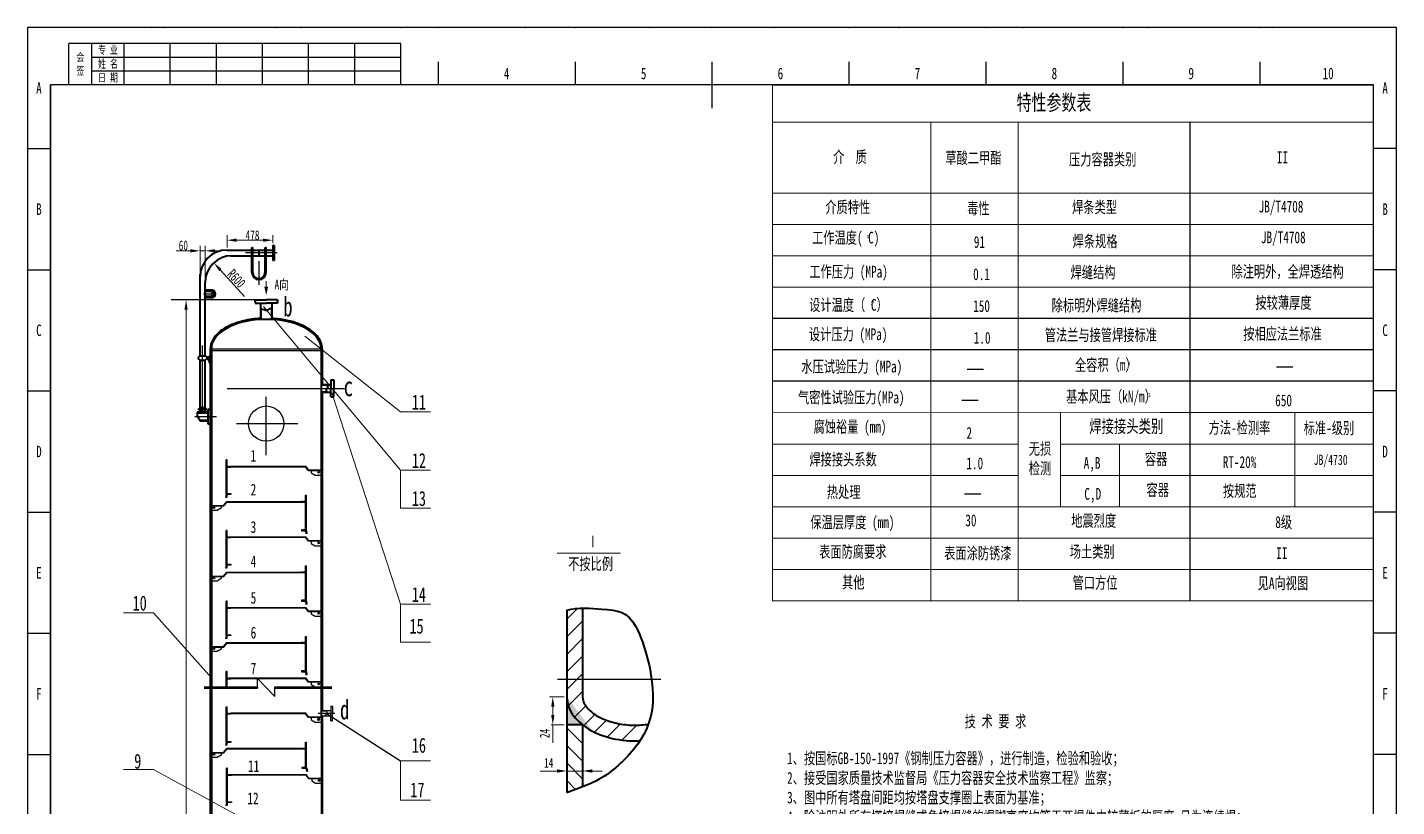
# Model space of a CAD drawing. Header units: inches. Extents: x 1196.6 to 1248.9, y -1575.8 to -1556.
# Drawn here: x 1196.61 to 1210.58, y -1563.97 to -1556.01 of the extents above; entities that cross this region are included whole.
import ezdxf

# ---------------------------------------------------------------- set-up
doc = ezdxf.new("R2010")
doc.units = ezdxf.units.IN
doc.header["$MEASUREMENT"] = 0
doc.linetypes.add('CENTER', pattern=[2, 1.25, -0.25, 0.25, -0.25])
for name, color, linetype in [('中心线', 1, 'CENTER'), ('文字', 7, 'Continuous'), ('文字层', 7, 'Continuous'), ('标题栏文字', 7, 'Continuous'), ('箭头', 6, 'Continuous'), ('细实线', 7, 'Continuous')]:
    doc.layers.add(name, color=color, linetype=linetype)
for name, color, linetype, lineweight in [('内边框', 7, 'Continuous', 30), ('剖面线层', 6, 'Continuous', 0), ('塔体', 255, 'Continuous', 40), ('外边框', 7, 'Continuous', 30), ('引线', 3, 'Continuous', 0), ('文字说明', 7, 'Continuous', 5), ('标注层', 3, 'Continuous', 0), ('管路', 7, 'Continuous', 40), ('细线层', 7, 'Continuous', 0)]:
    doc.layers.add(name, color=color, linetype=linetype, lineweight=lineweight)
doc.styles.add('PC_TEXTSTYLE', font='isocp.shx', dxfattribs={"width": 0.8, "bigfont": 'hzfs.shx'})
doc.styles.get("Standard").update_dxf_attribs({"font": '', "width": 0.7, "height": 3.5})
doc.styles.add('文字-仿宋', font='', dxfattribs={"width": 0.7, "height": 3.5})
doc.styles.get('Standard').set_extended_font_data('FangSong_GB2312')
doc.styles.get('文字-仿宋').set_extended_font_data('SimSun')

msp = doc.modelspace()

# ---------------------------------------------------------------- hatches: boundary and pattern name
at = {"layer": '中心线'}
h = msp.add_hatch(color=4, dxfattribs=at)
edge = h.paths.add_edge_path()
edge.add_line((1202.111, -1563.132), (1202.272, -1563.132))
edge.add_ellipse((1202.813, -1562.838), major_axis=(-0.702, -0.008), ratio=0.651379, start_angle=360, end_angle=399.0602, ccw=False)
edge.add_line((1202.111, -1562.846), (1202.111, -1563.132))
at = {"layer": '剖面线层'}
h = msp.add_hatch(dxfattribs=at)
h.set_pattern_fill('ANSI31', color=256, scale=0.04, style=0)
h.set_pattern_definition([(45, (996.80719, -1587.75249), (-0.08980256, 0.08980256), [])])
edge = h.paths.add_edge_path()
edge.add_spline(control_points=[(1202.272, -1561.945), (1202.266, -1561.942), (1202.263, -1561.941), (1202.262, -1561.94)], knot_values=[0, 0, 0, 0, 1.182698, 1.182698, 1.182698, 1.182698], degree=3, periodic=0)
edge.add_line((1202.262, -1561.94), (1202.111, -1561.963))
edge.add_line((1202.111, -1561.963), (1202.111, -1562.666))
edge.add_line((1202.111, -1562.666), (1202.272, -1562.666))
edge.add_line((1202.272, -1562.666), (1202.272, -1561.945))
edge = h.paths.add_edge_path()
edge.add_spline(control_points=[(1202.944, -1563.125), (1202.896, -1563.132), (1202.846, -1563.136), (1202.737, -1563.135), (1202.678, -1563.128), (1202.568, -1563.104), (1202.516, -1563.087), (1202.443, -1563.054), (1202.417, -1563.039), (1202.372, -1563.009), (1202.353, -1562.992), (1202.321, -1562.96), (1202.308, -1562.944), (1202.289, -1562.913), (1202.282, -1562.899), (1202.274, -1562.872), (1202.272, -1562.86), (1202.272, -1562.848)], knot_values=[6.301069, 6.301069, 6.301069, 6.301069, 6.549496, 6.549496, 6.847682, 6.847682, 7.145868, 7.145868, 7.334031, 7.334031, 7.522194, 7.522194, 7.710357, 7.710357, 7.89852, 7.89852, 8.0688, 8.0688, 8.0688, 8.0688], degree=3, periodic=0)
edge.add_spline(control_points=[(1202.272, -1562.848), (1202.272, -1562.847), (1202.272, -1562.845), (1202.272, -1562.844), (1202.271, -1562.842), (1202.272, -1562.839), (1202.272, -1562.837)], knot_values=[6.250562, 6.250562, 6.250562, 6.250562, 6.268445, 6.268445, 6.268445, 6.301069, 6.301069, 6.301069, 6.301069], degree=3, periodic=0)
edge.add_line((1202.272, -1562.837), (1202.272, -1562.666))
edge.add_line((1202.272, -1562.666), (1202.111, -1562.666))
edge.add_line((1202.111, -1562.666), (1202.111, -1562.846))
edge.add_ellipse((1202.813, -1562.838), major_axis=(-0.702, -0.008), ratio=0.651379, start_angle=360, end_angle=399.0602)
edge.add_ellipse((1202.813, -1562.838), major_axis=(-0.702, -0.008), ratio=0.651379, start_angle=399.0602, end_angle=453.1965)
edge.add_spline(control_points=[(1202.858, -1563.294), (1202.892, -1563.242), (1202.921, -1563.186), (1202.944, -1563.125)], knot_values=[41.519967, 41.519967, 41.519967, 41.519967, 45.89889, 45.89889, 45.89889, 45.89889], degree=3, periodic=0)
h = msp.add_hatch(dxfattribs=at)
h.set_pattern_fill('ANSI31', color=256, scale=0.04, angle=90, style=0)
h.set_pattern_definition([(135, (996.80719, -1587.75249), (-0.08980256, -0.08980256), [])])
edge = h.paths.add_edge_path()
edge.add_spline(control_points=[(1202.111, -1563.827), (1202.173, -1563.801), (1202.225, -1563.782), (1202.272, -1563.764)], knot_values=[65.693976, 65.693976, 65.693976, 65.693976, 69.8988, 69.8988, 69.8988, 69.8988], degree=3, periodic=0)
edge.add_line((1202.272, -1563.764), (1202.272, -1563.132))
edge.add_line((1202.272, -1563.132), (1202.111, -1563.132))
edge.add_line((1202.111, -1563.132), (1202.111, -1563.827))
at = {"layer": '引线'}
for points in [[(1198.483, -1559.313), (1198.472, -1559.306), (1198.472, -1559.321)], [(1199.603, -1559.313), (1199.615, -1559.306), (1199.615, -1559.321)]]:
    msp.add_hatch(color=256, dxfattribs=at).paths.add_polyline_path(points)

# ---------------------------------------------------------------- linework, layer by layer
for p, q in [((1200.417, -1556.179), (1197.028, -1556.179)), ((1197.028, -1556.602), (1197.028, -1556.179)), ((1197.264, -1556.602), (1197.264, -1556.179)), ((1197.593, -1556.602), (1197.593, -1556.179)), ((1198.064, -1556.602), (1198.064, -1556.179)), ((1198.534, -1556.602), (1198.534, -1556.179)), ((1199.005, -1556.602), (1199.005, -1556.179)), ((1199.475, -1556.602), (1199.475, -1556.179)), ((1199.946, -1556.602), (1199.946, -1556.179)), ((1200.417, -1556.602), (1200.417, -1556.179)), ((1200.417, -1556.32), (1197.264, -1556.32)), ((1200.417, -1556.461), (1197.264, -1556.461))]:
    msp.add_line(p, q)
at = {"layer": '中心线'}
for p, q in [((1199.155, -1558.316), (1198.83, -1558.316)), ((1198.969, -1558.399), (1198.969, -1558.642)), ((1198.404, -1558.734), (1198.533, -1558.734)), ((1198.487, -1558.685), (1198.487, -1558.779)), ((1198.394, -1559.942), (1198.394, -1559.259)), ((1198.483, -1559.293), (1199.603, -1559.293)), ((1198.643, -1559.698), (1199.843, -1559.698)), ((1198.536, -1559.988), (1198.313, -1559.988)), ((1198.74, -1560.058), (1199.366, -1560.058)), ((1202.017, -1562.666), (1203.071, -1562.666)), ((1199.744, -1563.016), (1199.572, -1563.016))]:
    msp.add_line(p, q, dxfattribs=at)
at = {"layer": '中心线', "lineweight": 30}
msp.add_line((1199.043, -1560.38), (1199.043, -1559.785), dxfattribs=at)
at = {"layer": '内边框'}
for p, q in [((1210.346, -1556.602), (1196.84, -1556.602)), ((1196.84, -1556.602), (1196.84, -1575.567)), ((1196.84, -1575.567), (1196.84, -1556.602)), ((1210.346, -1575.567), (1210.346, -1556.602))]:
    msp.add_line(p, q, dxfattribs=at)
at = {"layer": '塔体'}
for p, q in [((1198.929, -1558.815), (1198.929, -1558.795)), ((1199.157, -1558.815), (1199.157, -1558.795)), ((1199.103, -1558.995), (1198.983, -1558.995)), ((1198.483, -1559.313), (1198.472, -1559.306)), ((1198.483, -1559.313), (1198.472, -1559.321)), ((1199.603, -1559.313), (1199.615, -1559.306)), ((1199.702, -1559.786), (1199.713, -1559.786)), ((1202.111, -1561.963), (1202.111, -1563.827)), ((1202.272, -1561.945), (1202.272, -1562.837)), ((1202.272, -1562.837), (1202.272, -1562.848)), ((1202.272, -1563.132), (1202.111, -1563.132)), ((1202.272, -1563.132), (1202.272, -1563.764))]:
    msp.add_line(p, q, dxfattribs=at)
msp.add_ellipse((1202.813, -1562.838), major_axis=(-0.702, -0.008), ratio=0.651379, start_param=6.268568, end_param=7.909961, dxfattribs=at)
for points, knots in [([(1202.111, -1561.963), (1202.226, -1561.928), (1202.574, -1561.965), (1202.816, -1561.963), (1203.069, -1562.902), (1202.838, -1563.383), (1202.459, -1563.71), (1202.255, -1563.767), (1202.111, -1563.827)], [0, 0, 0, 0, 8.97552, 22.854223, 36.043379, 47.572799, 60.093119, 69.8988, 69.8988, 69.8988, 69.8988]), ([(1202.272, -1562.837), (1202.272, -1562.839), (1202.271, -1562.842), (1202.272, -1562.844), (1202.272, -1562.857), (1202.274, -1562.871), (1202.282, -1562.899), (1202.289, -1562.913), (1202.308, -1562.944), (1202.321, -1562.96), (1202.353, -1562.992), (1202.372, -1563.009), (1202.417, -1563.039), (1202.443, -1563.054), (1202.516, -1563.087), (1202.568, -1563.104), (1202.678, -1563.128), (1202.737, -1563.135), (1202.847, -1563.136), (1202.899, -1563.132), (1202.948, -1563.124)], [6.250562, 6.250562, 6.250562, 6.250562, 6.283185, 6.283185, 6.283185, 6.471348, 6.471348, 6.659511, 6.659511, 6.847675, 6.847675, 7.035838, 7.035838, 7.224001, 7.224001, 7.522187, 7.522187, 7.820373, 7.820373, 8.07555, 8.07555, 8.07555, 8.07555])]:
    msp.add_open_spline(points, degree=3, knots=knots, dxfattribs=at)
at = {"layer": '外边框'}
for p, q in [((1210.582, -1556.014), (1196.605, -1556.014)), ((1196.605, -1556.014), (1196.605, -1575.802)), ((1210.582, -1575.802), (1210.582, -1556.014)), ((1200.798, -1556.367), (1200.798, -1556.602)), ((1202.196, -1556.367), (1202.196, -1556.602)), ((1204.991, -1556.367), (1204.991, -1556.602)), ((1204.991, -1556.367), (1204.991, -1556.602)), ((1206.389, -1556.367), (1206.389, -1556.602)), ((1207.786, -1556.367), (1207.786, -1556.602)), ((1209.184, -1556.367), (1209.184, -1556.602)), ((1204.21, -1556.602), (1210.346, -1556.602)), ((1208.472, -1556.983), (1208.472, -1561.866)), ((1196.605, -1557.251), (1196.84, -1557.251)), ((1210.582, -1557.251), (1210.346, -1557.251)), ((1196.605, -1558.488), (1196.84, -1558.488)), ((1210.582, -1558.488), (1210.346, -1558.488)), ((1210.346, -1558.986), (1204.21, -1558.986)), ((1198.483, -1559.313), (1199.603, -1559.313)), ((1210.346, -1559.306), (1204.21, -1559.306)), ((1210.346, -1559.626), (1204.21, -1559.626)), ((1196.605, -1559.724), (1196.84, -1559.724)), ((1210.582, -1559.724), (1210.346, -1559.724)), ((1198.634, -1560.78), (1198.634, -1560.429)), ((1198.643, -1560.429), (1198.634, -1560.429)), ((1198.639, -1560.777), (1198.639, -1560.429)), ((1198.643, -1560.772), (1198.643, -1560.429)), ((1198.643, -1560.493), (1198.659, -1560.493)), ((1198.643, -1560.498), (1199.443, -1560.498)), ((1199.443, -1560.498), (1198.643, -1560.498)), ((1198.643, -1560.498), (1198.643, -1560.501)), ((1198.643, -1560.501), (1198.683, -1560.501)), ((1198.659, -1560.493), (1198.659, -1560.498)), ((1198.659, -1560.498), (1198.667, -1560.498)), ((1198.667, -1560.498), (1198.667, -1560.493)), ((1198.667, -1560.493), (1199.446, -1560.493)), ((1198.683, -1560.501), (1198.683, -1560.498)), ((1199.476, -1560.538), (1199.443, -1560.498)), ((1199.479, -1560.533), (1199.446, -1560.493)), ((1199.603, -1560.538), (1199.476, -1560.538)), ((1199.603, -1560.533), (1199.479, -1560.533)), ((1199.503, -1560.538), (1199.503, -1560.56)), ((1199.503, -1560.56), (1199.543, -1560.584)), ((1199.543, -1560.584), (1199.603, -1560.584)), ((1198.608, -1560.893), (1198.641, -1560.853)), ((1198.611, -1560.898), (1198.643, -1560.858)), ((1198.634, -1560.78), (1198.628, -1560.813)), ((1198.639, -1560.777), (1198.633, -1560.814)), ((1198.643, -1560.781), (1198.638, -1560.815)), ((1198.639, -1560.777), (1198.683, -1560.777)), ((1198.641, -1560.853), (1199.402, -1560.853)), ((1198.643, -1560.772), (1198.683, -1560.772)), ((1198.683, -1560.781), (1198.643, -1560.781)), ((1198.643, -1560.858), (1199.443, -1560.858)), ((1198.683, -1560.772), (1198.683, -1560.781)), ((1199.419, -1560.853), (1199.402, -1560.853)), ((1199.403, -1560.861), (1199.403, -1560.858)), ((1199.443, -1560.861), (1199.403, -1560.861)), ((1199.419, -1560.858), (1199.419, -1560.853)), ((1199.427, -1560.858), (1199.419, -1560.858)), ((1199.443, -1560.853), (1199.427, -1560.853)), ((1199.427, -1560.853), (1199.427, -1560.858)), ((1199.443, -1561.141), (1199.443, -1560.789)), ((1199.443, -1560.789), (1199.453, -1560.789)), ((1199.443, -1560.858), (1199.443, -1560.861)), ((1199.448, -1561.146), (1199.448, -1560.789)), ((1199.453, -1561.149), (1199.453, -1560.789)), ((1196.605, -1560.961), (1196.84, -1560.961)), ((1198.483, -1560.893), (1198.608, -1560.893)), ((1198.483, -1560.898), (1198.611, -1560.898)), ((1198.544, -1560.944), (1198.483, -1560.944)), ((1198.584, -1560.92), (1198.544, -1560.944)), ((1198.584, -1560.898), (1198.584, -1560.92)), ((1210.582, -1560.961), (1210.346, -1560.961)), ((1198.634, -1561.5), (1198.634, -1561.149)), ((1198.643, -1561.149), (1198.634, -1561.149)), ((1198.639, -1561.497), (1198.639, -1561.149)), ((1198.643, -1561.492), (1198.643, -1561.149)), ((1199.443, -1561.141), (1199.403, -1561.141)), ((1199.403, -1561.141), (1199.403, -1561.151)), ((1199.448, -1561.146), (1199.403, -1561.146)), ((1199.403, -1561.151), (1199.443, -1561.151)), ((1199.443, -1561.151), (1199.449, -1561.184)), ((1199.448, -1561.146), (1199.454, -1561.183)), ((1199.453, -1561.149), (1199.459, -1561.182)), ((1198.643, -1561.213), (1198.659, -1561.213)), ((1198.643, -1561.218), (1199.443, -1561.218)), ((1199.443, -1561.218), (1198.643, -1561.218)), ((1198.643, -1561.218), (1198.643, -1561.221)), ((1198.643, -1561.221), (1198.683, -1561.221)), ((1198.659, -1561.213), (1198.659, -1561.218)), ((1198.659, -1561.218), (1198.667, -1561.218)), ((1198.667, -1561.218), (1198.667, -1561.213)), ((1198.667, -1561.213), (1199.446, -1561.213)), ((1198.683, -1561.221), (1198.683, -1561.218)), ((1199.427, -1561.218), (1199.419, -1561.218)), ((1199.476, -1561.258), (1199.443, -1561.218)), ((1199.479, -1561.253), (1199.446, -1561.213)), ((1199.603, -1561.258), (1199.476, -1561.258)), ((1199.603, -1561.253), (1199.479, -1561.253)), ((1199.503, -1561.258), (1199.503, -1561.28)), ((1199.503, -1561.28), (1199.543, -1561.304)), ((1199.543, -1561.304), (1199.603, -1561.304)), ((1198.608, -1561.613), (1198.641, -1561.573)), ((1198.611, -1561.618), (1198.643, -1561.578)), ((1198.634, -1561.5), (1198.628, -1561.533)), ((1198.639, -1561.497), (1198.633, -1561.534)), ((1198.643, -1561.501), (1198.638, -1561.535)), ((1198.639, -1561.497), (1198.683, -1561.497)), ((1198.641, -1561.573), (1199.402, -1561.573)), ((1198.643, -1561.492), (1198.683, -1561.492)), ((1198.683, -1561.501), (1198.643, -1561.501)), ((1198.643, -1561.578), (1199.443, -1561.578)), ((1198.683, -1561.492), (1198.683, -1561.501)), ((1199.419, -1561.573), (1199.402, -1561.573)), ((1199.403, -1561.581), (1199.403, -1561.578)), ((1199.443, -1561.581), (1199.403, -1561.581)), ((1199.419, -1561.578), (1199.419, -1561.573)), ((1199.427, -1561.578), (1199.419, -1561.578)), ((1199.443, -1561.573), (1199.427, -1561.573)), ((1199.427, -1561.573), (1199.427, -1561.578)), ((1199.443, -1561.861), (1199.443, -1561.509)), ((1199.443, -1561.509), (1199.453, -1561.509)), ((1199.443, -1561.578), (1199.443, -1561.581)), ((1199.448, -1561.866), (1199.448, -1561.509)), ((1199.453, -1561.869), (1199.453, -1561.509)), ((1198.483, -1561.613), (1198.608, -1561.613)), ((1198.483, -1561.618), (1198.611, -1561.618)), ((1198.544, -1561.664), (1198.483, -1561.664)), ((1198.584, -1561.64), (1198.544, -1561.664)), ((1198.584, -1561.618), (1198.584, -1561.64)), ((1198.634, -1562.22), (1198.634, -1561.869)), ((1198.643, -1561.869), (1198.634, -1561.869)), ((1198.639, -1562.217), (1198.639, -1561.869)), ((1198.643, -1562.212), (1198.643, -1561.869)), ((1199.443, -1561.861), (1199.403, -1561.861)), ((1199.403, -1561.861), (1199.403, -1561.871)), ((1199.448, -1561.866), (1199.403, -1561.866)), ((1199.448, -1561.866), (1199.454, -1561.903)), ((1199.453, -1561.869), (1199.459, -1561.902)), ((1198.643, -1561.933), (1198.659, -1561.933)), ((1198.643, -1561.938), (1199.443, -1561.938)), ((1199.443, -1561.938), (1198.643, -1561.938)), ((1198.643, -1561.938), (1198.643, -1561.941)), ((1198.643, -1561.941), (1198.683, -1561.941)), ((1198.659, -1561.933), (1198.659, -1561.938)), ((1198.659, -1561.938), (1198.667, -1561.938)), ((1198.667, -1561.938), (1198.667, -1561.933)), ((1198.667, -1561.933), (1199.446, -1561.933)), ((1198.683, -1561.941), (1198.683, -1561.938)), ((1199.403, -1561.871), (1199.443, -1561.871)), ((1199.427, -1561.938), (1199.419, -1561.938)), ((1199.443, -1561.871), (1199.449, -1561.904)), ((1199.476, -1561.978), (1199.443, -1561.938)), ((1199.479, -1561.973), (1199.446, -1561.933)), ((1199.603, -1561.978), (1199.476, -1561.978)), ((1199.603, -1561.973), (1199.479, -1561.973)), ((1199.503, -1561.978), (1199.503, -1562)), ((1199.503, -1562), (1199.543, -1562.024)), ((1199.543, -1562.024), (1199.603, -1562.024)), ((1196.605, -1562.198), (1196.84, -1562.198)), ((1198.634, -1562.22), (1198.628, -1562.253)), ((1198.639, -1562.217), (1198.633, -1562.254)), ((1198.643, -1562.221), (1198.638, -1562.255)), ((1198.639, -1562.217), (1198.683, -1562.217)), ((1198.643, -1562.212), (1198.683, -1562.212)), ((1198.683, -1562.221), (1198.643, -1562.221)), ((1198.683, -1562.212), (1198.683, -1562.221)), ((1199.443, -1562.581), (1199.443, -1562.229)), ((1199.443, -1562.229), (1199.453, -1562.229)), ((1199.448, -1562.586), (1199.448, -1562.229)), ((1199.453, -1562.589), (1199.453, -1562.229)), ((1210.582, -1562.198), (1210.346, -1562.198)), ((1198.483, -1562.333), (1198.608, -1562.333)), ((1198.483, -1562.338), (1198.611, -1562.338)), ((1198.544, -1562.384), (1198.483, -1562.384)), ((1198.584, -1562.36), (1198.544, -1562.384)), ((1198.584, -1562.338), (1198.584, -1562.36)), ((1198.608, -1562.333), (1198.641, -1562.293)), ((1198.611, -1562.338), (1198.643, -1562.298)), ((1198.641, -1562.293), (1199.402, -1562.293)), ((1198.643, -1562.298), (1199.443, -1562.298)), ((1199.419, -1562.293), (1199.402, -1562.293)), ((1199.403, -1562.301), (1199.403, -1562.298)), ((1199.443, -1562.301), (1199.403, -1562.301)), ((1199.419, -1562.298), (1199.419, -1562.293)), ((1199.427, -1562.298), (1199.419, -1562.298)), ((1199.443, -1562.293), (1199.427, -1562.293)), ((1199.427, -1562.293), (1199.427, -1562.298)), ((1199.443, -1562.298), (1199.443, -1562.301)), ((1198.634, -1562.744), (1198.634, -1562.589)), ((1198.643, -1562.589), (1198.634, -1562.589)), ((1198.639, -1562.744), (1198.639, -1562.589)), ((1198.643, -1562.744), (1198.643, -1562.589)), ((1198.643, -1562.653), (1198.659, -1562.653)), ((1198.643, -1562.658), (1199.443, -1562.658)), ((1199.443, -1562.658), (1198.643, -1562.658)), ((1198.643, -1562.658), (1198.643, -1562.661)), ((1198.643, -1562.661), (1198.683, -1562.661)), ((1198.659, -1562.653), (1198.659, -1562.658)), ((1198.659, -1562.658), (1198.667, -1562.658)), ((1198.667, -1562.658), (1198.667, -1562.653)), ((1198.667, -1562.653), (1199.446, -1562.653)), ((1198.683, -1562.661), (1198.683, -1562.658)), ((1199.443, -1562.581), (1199.403, -1562.581)), ((1199.403, -1562.581), (1199.403, -1562.591)), ((1199.448, -1562.586), (1199.403, -1562.586)), ((1199.403, -1562.591), (1199.443, -1562.591)), ((1199.443, -1562.591), (1199.449, -1562.624)), ((1199.476, -1562.698), (1199.443, -1562.658)), ((1199.479, -1562.693), (1199.446, -1562.653)), ((1199.448, -1562.586), (1199.454, -1562.623)), ((1199.453, -1562.589), (1199.459, -1562.622)), ((1199.603, -1562.698), (1199.476, -1562.698)), ((1199.603, -1562.693), (1199.479, -1562.693)), ((1199.503, -1562.698), (1199.503, -1562.72)), ((1199.503, -1562.72), (1199.543, -1562.744)), ((1198.634, -1563.309), (1198.634, -1562.949)), ((1198.634, -1562.949), (1198.643, -1562.949)), ((1198.639, -1563.306), (1198.639, -1562.949)), ((1198.643, -1563.301), (1198.643, -1562.949)), ((1199.603, -1562.985), (1199.702, -1562.985)), ((1199.603, -1562.988), (1199.655, -1562.988)), ((1199.702, -1562.942), (1199.713, -1562.942)), ((1199.702, -1562.942), (1199.718, -1562.942)), ((1199.702, -1562.942), (1199.702, -1563.016)), ((1199.718, -1562.942), (1199.718, -1563.016)), ((1198.643, -1563.013), (1198.659, -1563.013)), ((1199.443, -1563.018), (1198.643, -1563.018)), ((1198.643, -1563.018), (1198.643, -1563.021)), ((1198.643, -1563.021), (1198.683, -1563.021)), ((1198.659, -1563.013), (1198.659, -1563.018)), ((1198.659, -1563.018), (1198.667, -1563.018)), ((1198.667, -1563.018), (1198.667, -1563.013)), ((1198.667, -1563.013), (1198.685, -1563.013)), ((1198.683, -1563.021), (1198.683, -1563.018)), ((1199.446, -1563.013), (1198.685, -1563.013)), ((1199.476, -1563.058), (1199.443, -1563.018)), ((1199.479, -1563.053), (1199.446, -1563.013)), ((1199.603, -1563.058), (1199.476, -1563.058)), ((1199.603, -1563.053), (1199.479, -1563.053)), ((1199.503, -1563.058), (1199.503, -1563.08)), ((1199.503, -1563.08), (1199.543, -1563.104)), ((1199.543, -1563.104), (1199.603, -1563.104)), ((1199.603, -1563.042), (1199.603, -1569.637)), ((1199.64, -1563.042), (1199.603, -1563.042)), ((1199.702, -1563.045), (1199.603, -1563.045)), ((1199.664, -1563.021), (1200.413, -1563.5)), ((1199.702, -1563.09), (1199.702, -1563.016)), ((1199.702, -1563.09), (1199.713, -1563.09)), ((1199.702, -1563.09), (1199.713, -1563.09)), ((1199.702, -1563.09), (1199.718, -1563.09)), ((1199.718, -1563.09), (1199.718, -1563.016)), ((1198.608, -1563.413), (1198.641, -1563.373)), ((1198.611, -1563.418), (1198.643, -1563.378)), ((1198.634, -1563.309), (1198.628, -1563.342)), ((1198.639, -1563.306), (1198.633, -1563.343)), ((1198.643, -1563.311), (1198.638, -1563.344)), ((1198.639, -1563.306), (1198.683, -1563.306)), ((1199.419, -1563.373), (1198.641, -1563.373)), ((1198.643, -1563.301), (1198.683, -1563.301)), ((1198.683, -1563.311), (1198.643, -1563.311)), ((1199.443, -1563.378), (1198.643, -1563.378)), ((1198.643, -1563.378), (1199.443, -1563.378)), ((1198.659, -1563.378), (1198.667, -1563.378)), ((1198.683, -1563.301), (1198.683, -1563.311)), ((1199.403, -1563.381), (1199.403, -1563.378)), ((1199.443, -1563.381), (1199.403, -1563.381)), ((1199.419, -1563.378), (1199.419, -1563.373)), ((1199.427, -1563.378), (1199.419, -1563.378)), ((1199.443, -1563.373), (1199.427, -1563.373)), ((1199.427, -1563.373), (1199.427, -1563.378)), ((1199.443, -1563.574), (1199.443, -1563.309)), ((1199.443, -1563.309), (1199.453, -1563.309)), ((1199.443, -1563.378), (1199.443, -1563.381)), ((1199.448, -1563.574), (1199.448, -1563.309)), ((1199.453, -1563.574), (1199.453, -1563.309)), ((1196.605, -1563.435), (1196.84, -1563.435)), ((1198.483, -1563.413), (1198.608, -1563.413)), ((1198.483, -1563.418), (1198.611, -1563.418)), ((1198.544, -1563.464), (1198.483, -1563.464)), ((1198.584, -1563.44), (1198.544, -1563.464)), ((1198.584, -1563.418), (1198.584, -1563.44)), ((1210.582, -1563.435), (1210.346, -1563.435)), ((1198.638, -1563.924), (1198.638, -1563.574)), ((1198.648, -1563.574), (1198.638, -1563.574)), ((1198.643, -1563.921), (1198.643, -1563.574)), ((1198.648, -1563.917), (1198.648, -1563.574)), ((1198.648, -1563.638), (1198.664, -1563.638)), ((1198.648, -1563.643), (1199.448, -1563.643)), ((1199.448, -1563.643), (1198.648, -1563.643)), ((1198.648, -1563.643), (1198.648, -1563.646)), ((1198.648, -1563.646), (1198.688, -1563.646)), ((1198.664, -1563.638), (1198.664, -1563.643)), ((1198.664, -1563.643), (1198.672, -1563.643)), ((1198.672, -1563.643), (1198.672, -1563.638)), ((1198.672, -1563.638), (1199.45, -1563.638)), ((1198.688, -1563.646), (1198.688, -1563.643)), ((1199.448, -1563.566), (1199.408, -1563.566)), ((1199.408, -1563.566), (1199.408, -1563.575)), ((1199.453, -1563.57), (1199.408, -1563.57)), ((1199.408, -1563.575), (1199.448, -1563.575)), ((1199.432, -1563.643), (1199.424, -1563.643)), ((1199.448, -1563.575), (1199.454, -1563.608)), ((1199.481, -1563.683), (1199.448, -1563.643)), ((1199.483, -1563.678), (1199.45, -1563.638)), ((1199.453, -1563.57), (1199.458, -1563.608)), ((1199.457, -1563.574), (1199.463, -1563.607)), ((1199.603, -1563.683), (1199.481, -1563.683)), ((1199.603, -1563.678), (1199.483, -1563.678)), ((1199.507, -1563.683), (1199.507, -1563.705)), ((1199.507, -1563.705), (1199.547, -1563.728)), ((1199.547, -1563.728), (1199.603, -1563.728)), ((1198.638, -1563.924), (1198.632, -1563.958)), ((1198.643, -1563.921), (1198.637, -1563.958)), ((1198.648, -1563.926), (1198.642, -1563.959)), ((1198.643, -1563.921), (1198.688, -1563.921)), ((1198.648, -1563.917), (1198.688, -1563.917)), ((1198.688, -1563.926), (1198.648, -1563.926)), ((1198.688, -1563.917), (1198.688, -1563.926))]:
    msp.add_line(p, q, dxfattribs=at)
at = {"layer": '外边框', "lineweight": 30}
msp.add_line((1203.593, -1556.367), (1203.593, -1556.838), dxfattribs=at)
at = {"layer": '外边框'}
for centre, radius in [((1199.043, -1560.058), 0.18), ((1199.578, -1560.555), 0.008), ((1198.509, -1560.915), 0.008), ((1199.578, -1561.275), 0.008), ((1198.509, -1561.635), 0.008), ((1199.578, -1561.995), 0.008), ((1198.509, -1562.355), 0.008), ((1199.578, -1562.715), 0.008), ((1198.509, -1563.435), 0.008), ((1199.583, -1563.7), 0.008)]:
    msp.add_circle(centre, radius, dxfattribs=at)
msp.add_open_spline([(1199.654, -1562.985), (1199.656, -1562.99), (1199.666, -1563.002), (1199.656, -1563.021), (1199.64, -1563.039), (1199.639, -1563.045)], degree=3, knots=[0.691533, 0.691533, 0.691533, 0.691533, 1.057735, 1.701367, 2.264945, 2.264945, 2.264945, 2.264945], dxfattribs=at)
for p in [(1197.876, -1556.014), (1198.003, -1556.014), (1199.146, -1556.014), (1199.4, -1556.014), (1200.417, -1556.014), (1200.798, -1556.014), (1201.688, -1556.014), (1202.196, -1556.014), (1202.958, -1556.014), (1203.593, -1556.014), (1204.229, -1556.014), (1204.991, -1556.014), (1205.499, -1556.014), (1206.389, -1556.014), (1206.77, -1556.014), (1207.786, -1556.014), (1208.04, -1556.014), (1209.184, -1556.014), (1209.311, -1556.014), (1196.605, -1557.251), (1196.605, -1557.251), (1196.605, -1558.488), (1196.605, -1558.488), (1196.605, -1559.724), (1196.605, -1559.724), (1196.605, -1560.961), (1196.605, -1560.961), (1196.605, -1562.198), (1196.605, -1562.198), (1196.605, -1563.435), (1196.605, -1563.435)]:
    msp.add_point(p, dxfattribs=at)
at = {"layer": '引线'}
for p, q in [((1199.014, -1558.863), (1200.413, -1560.533)), ((1199.438, -1559.164), (1200.413, -1559.936)), ((1199.603, -1559.313), (1199.615, -1559.321)), ((1199.713, -1559.744), (1200.413, -1561.9)), ((1200.413, -1559.936), (1200.719, -1559.936)), ((1200.413, -1560.533), (1200.719, -1560.533)), ((1200.413, -1560.92), (1200.413, -1560.533)), ((1200.413, -1560.92), (1200.719, -1560.92)), ((1197.585, -1561.989), (1197.891, -1561.989)), ((1198.483, -1562.653), (1197.891, -1561.989)), ((1200.413, -1561.9), (1200.719, -1561.9)), ((1200.413, -1562.287), (1200.413, -1561.9)), ((1200.413, -1562.287), (1200.719, -1562.287)), ((1200.413, -1563.5), (1200.413, -1563.901)), ((1200.413, -1563.5), (1200.719, -1563.5)), ((1197.585, -1563.589), (1197.891, -1563.589)), ((1199.043, -1564.218), (1197.891, -1563.589)), ((1200.413, -1563.901), (1200.719, -1563.901))]:
    msp.add_line(p, q, dxfattribs=at)
at = {"layer": '文字层'}
for p, q in [((1209.355, -1559.478), (1209.523, -1559.478)), ((1206.197, -1559.502), (1206.365, -1559.502)), ((1206.142, -1559.82), (1206.31, -1559.82)), ((1206.17, -1560.775), (1206.338, -1560.775)), ((1202.012, -1561.38), (1202.655, -1561.377))]:
    msp.add_line(p, q, dxfattribs=at)
at = {"layer": '标注层'}
for p, q in [((1198.643, -1558.261), (1198.643, -1558.136)), ((1199.009, -1558.186), (1198.743, -1558.186)), ((1199.109, -1558.214), (1199.109, -1558.136)), ((1198.268, -1558.294), (1198.123, -1558.294)), ((1198.368, -1558.627), (1198.368, -1558.244)), ((1198.368, -1558.294), (1198.419, -1558.294)), ((1198.419, -1558.627), (1198.419, -1558.244)), ((1198.519, -1558.294), (1198.547, -1558.294)), ((1198.823, -1558.762), (1198.576, -1558.491)), ((1199.018, -1558.795), (1198.16, -1558.795)), ((1198.225, -1571.937), (1198.225, -1558.895)), ((1202.086, -1562.846), (1201.934, -1562.846)), ((1201.968, -1562.946), (1201.968, -1563.032)), ((1202.086, -1563.132), (1201.95, -1563.132)), ((1201.968, -1563.132), (1201.968, -1563.314)), ((1202.011, -1563.603), (1201.839, -1563.603)), ((1202.111, -1563.578), (1202.111, -1563.553)), ((1202.272, -1563.603), (1202.111, -1563.603)), ((1202.272, -1563.578), (1202.272, -1563.553)), ((1202.372, -1563.603), (1202.472, -1563.603))]:
    msp.add_line(p, q, dxfattribs=at)
for points in [[(1198.743, -1558.169), (1198.743, -1558.203), (1198.643, -1558.186)], [(1199.009, -1558.169), (1199.009, -1558.203), (1199.109, -1558.186)], [(1198.268, -1558.278), (1198.268, -1558.311), (1198.368, -1558.294)], [(1198.519, -1558.278), (1198.519, -1558.311), (1198.419, -1558.294)], [(1198.588, -1558.48), (1198.564, -1558.502), (1198.509, -1558.417)], [(1198.208, -1558.895), (1198.241, -1558.895), (1198.225, -1558.795)], [(1201.952, -1562.946), (1201.985, -1562.946), (1201.968, -1562.846)], [(1201.952, -1563.032), (1201.985, -1563.032), (1201.968, -1563.132)], [(1202.011, -1563.586), (1202.011, -1563.62), (1202.111, -1563.603)], [(1202.372, -1563.586), (1202.372, -1563.62), (1202.272, -1563.603)]]:
    msp.add_solid(points, dxfattribs=at)
at = {"layer": '标题栏文字'}
msp.add_line((1198.929, -1558.795), (1198.074, -1558.795), dxfattribs=at)
at = {"layer": '管路'}
for p, q in [((1198.643, -1558.286), (1198.896, -1558.286)), ((1198.681, -1558.345), (1198.896, -1558.345)), ((1198.896, -1558.515), (1198.896, -1558.26)), ((1198.896, -1558.26), (1198.906, -1558.26)), ((1198.906, -1558.515), (1198.906, -1558.26)), ((1198.906, -1558.286), (1199.031, -1558.286)), ((1198.906, -1558.345), (1199.031, -1558.345)), ((1198.969, -1558.286), (1198.969, -1558.345)), ((1199.031, -1558.515), (1199.031, -1558.26)), ((1199.031, -1558.26), (1199.041, -1558.26)), ((1199.041, -1558.515), (1199.041, -1558.26)), ((1199.041, -1558.286), (1199.109, -1558.286)), ((1199.041, -1558.345), (1199.109, -1558.345)), ((1199.109, -1558.239), (1199.109, -1558.393)), ((1199.123, -1558.239), (1199.109, -1558.239)), ((1199.123, -1558.239), (1199.123, -1558.393)), ((1199.123, -1558.393), (1199.109, -1558.393)), ((1198.368, -1559.366), (1198.368, -1558.531)), ((1198.419, -1559.366), (1198.419, -1558.62)), ((1198.487, -1558.696), (1198.419, -1558.696)), ((1198.487, -1558.708), (1198.419, -1558.708)), ((1198.487, -1558.761), (1198.419, -1558.761)), ((1198.487, -1558.773), (1198.419, -1558.773)), ((1198.929, -1558.795), (1199.044, -1558.795)), ((1198.929, -1558.795), (1198.929, -1558.827)), ((1199.157, -1558.795), (1199.043, -1558.795)), ((1199.157, -1558.795), (1199.157, -1558.827)), ((1198.929, -1558.827), (1199.043, -1558.827)), ((1198.983, -1558.827), (1198.983, -1558.995)), ((1198.987, -1558.885), (1198.987, -1558.995)), ((1199.157, -1558.827), (1199.043, -1558.827)), ((1199.099, -1558.995), (1199.099, -1558.876)), ((1199.103, -1558.995), (1199.103, -1558.827)), ((1198.472, -1559.293), (1198.472, -1559.728)), ((1198.483, -1559.293), (1198.483, -1559.721)), ((1199.603, -1559.293), (1199.603, -1559.721)), ((1199.615, -1559.293), (1199.615, -1559.658)), ((1198.368, -1559.366), (1198.349, -1559.381)), ((1198.349, -1559.381), (1198.349, -1559.394)), ((1198.368, -1559.41), (1198.349, -1559.394)), ((1198.368, -1559.366), (1198.419, -1559.366)), ((1198.368, -1559.893), (1198.368, -1559.41)), ((1198.368, -1559.41), (1198.419, -1559.41)), ((1198.419, -1559.366), (1198.438, -1559.381)), ((1198.419, -1559.41), (1198.438, -1559.394)), ((1198.419, -1559.893), (1198.419, -1559.41)), ((1198.46, -1559.381), (1198.438, -1559.381)), ((1198.438, -1559.381), (1198.438, -1559.394)), ((1198.438, -1559.394), (1198.46, -1559.416)), ((1198.46, -1559.395), (1198.439, -1559.394)), ((1198.461, -1559.368), (1198.46, -1559.439)), ((1198.46, -1559.439), (1198.472, -1559.439)), ((1198.472, -1559.368), (1198.461, -1559.368)), ((1199.702, -1559.61), (1199.702, -1559.698)), ((1199.702, -1559.61), (1199.713, -1559.61)), ((1199.702, -1559.61), (1199.734, -1559.61)), ((1199.734, -1559.61), (1199.734, -1559.698)), ((1198.472, -1559.728), (1198.472, -1569.637)), ((1198.483, -1559.721), (1198.483, -1569.637)), ((1199.603, -1559.658), (1199.702, -1559.658)), ((1199.603, -1559.661), (1199.658, -1559.661)), ((1199.603, -1559.721), (1199.603, -1563.042)), ((1199.603, -1559.735), (1199.661, -1559.735)), ((1199.603, -1559.738), (1199.702, -1559.738)), ((1199.615, -1559.738), (1199.615, -1562.985)), ((1199.702, -1559.786), (1199.702, -1559.698)), ((1199.734, -1559.786), (1199.734, -1559.698)), ((1198.356, -1559.906), (1198.368, -1559.893)), ((1198.356, -1559.918), (1198.356, -1559.906)), ((1198.356, -1559.906), (1198.431, -1559.906)), ((1198.368, -1559.893), (1198.419, -1559.893)), ((1198.419, -1559.893), (1198.431, -1559.906)), ((1198.431, -1559.918), (1198.431, -1559.906)), ((1198.473, -1559.913), (1198.448, -1559.913)), ((1198.448, -1559.913), (1198.448, -1560.061)), ((1199.702, -1559.786), (1199.734, -1559.786)), ((1198.448, -1559.942), (1198.339, -1559.942)), ((1198.339, -1559.942), (1198.339, -1559.978)), ((1198.448, -1559.95), (1198.339, -1559.95)), ((1198.339, -1559.978), (1198.369, -1560.034)), ((1198.356, -1559.918), (1198.394, -1559.918)), ((1198.448, -1560.025), (1198.365, -1560.025)), ((1198.368, -1559.942), (1198.368, -1559.918)), ((1198.448, -1560.034), (1198.369, -1560.034)), ((1198.431, -1559.918), (1198.394, -1559.918)), ((1198.419, -1559.942), (1198.419, -1559.918)), ((1198.448, -1560.061), (1198.472, -1560.061)), ((1199.427, -1560.498), (1199.419, -1560.498)), ((1199.427, -1562.658), (1199.419, -1562.658)), ((1199.615, -1563.045), (1199.615, -1569.637))]:
    msp.add_line(p, q, dxfattribs=at)
msp.add_circle((1199.578, -1563.075), 0.008, dxfattribs=at)
for centre, radius, start, end in [((1198.643, -1558.561), 0.275, 90, 180), ((1198.694, -1558.62), 0.275, 90, 180), ((1198.969, -1558.515), 0.0728, 180, 0), ((1198.969, -1558.515), 0.0629, 180, 0), ((1198.487, -1558.734), 0.0384, 270, 90), ((1198.487, -1558.734), 0.0265, 270, 90)]:
    msp.add_arc(centre, radius, start, end, dxfattribs=at)
for start_param, end_param in [(4.818703, 6.283185), (3.141593, 4.606075)]:
    msp.add_ellipse((1199.043, -1559.293), major_axis=(-0.56, 0), ratio=0.535714, start_param=start_param, end_param=end_param, dxfattribs=at)
for points, knots in [([(1198.983, -1558.884), (1198.998, -1558.887), (1199.025, -1558.899), (1199.063, -1558.901), (1199.091, -1558.878), (1199.103, -1558.875)], [2.317612, 2.317612, 2.317612, 2.317612, 3.451611, 4.292797, 5.279895, 5.279895, 5.279895, 5.279895]), ([(1198.983, -1558.984), (1198.924, -1558.987), (1198.866, -1558.996), (1198.744, -1559.025), (1198.682, -1559.048), (1198.58, -1559.107), (1198.539, -1559.141), (1198.491, -1559.208), (1198.478, -1559.239), (1198.473, -1559.278), (1198.472, -1559.285), (1198.472, -1559.293)], [4.81962, 4.81962, 4.81962, 4.81962, 5.133675, 5.133675, 5.525657, 5.525657, 5.91764, 5.91764, 6.209329, 6.209329, 6.283185, 6.283185, 6.283185, 6.283185]), ([(1199.615, -1559.293), (1199.615, -1559.271), (1199.61, -1559.248), (1199.592, -1559.204), (1199.579, -1559.183), (1199.531, -1559.126), (1199.486, -1559.092), (1199.378, -1559.037), (1199.314, -1559.016), (1199.199, -1558.993), (1199.151, -1558.987), (1199.103, -1558.984)], [3.141593, 3.141593, 3.141593, 3.141593, 3.353669, 3.353669, 3.565745, 3.565745, 3.957727, 3.957727, 4.34971, 4.34971, 4.607203, 4.607203, 4.607203, 4.607203]), ([(1199.656, -1559.658), (1199.657, -1559.659), (1199.662, -1559.669), (1199.681, -1559.686), (1199.645, -1559.709), (1199.657, -1559.728), (1199.663, -1559.738)], [1.099492, 1.099492, 1.099492, 1.099492, 1.181497, 1.862487, 2.587253, 3.376481, 3.376481, 3.376481, 3.376481])]:
    msp.add_open_spline(points, degree=3, knots=knots, dxfattribs=at)
at = {"layer": '箭头', "lineweight": 30}
for p, q in [((1198.955, -1562.756), (1198.955, -1562.658)), ((1198.955, -1562.658), (1199.132, -1562.841)), ((1198.955, -1562.744), (1198.955, -1562.756)), ((1199.132, -1562.841), (1199.132, -1562.744)), ((1199.132, -1562.841), (1199.132, -1562.744))]:
    msp.add_line(p, q, dxfattribs=at)
at = {"layer": '箭头'}
for p, q in [((1198.408, -1562.744), (1198.955, -1562.744)), ((1198.408, -1562.756), (1198.955, -1562.756)), ((1199.132, -1562.744), (1199.714, -1562.744)), ((1199.132, -1562.756), (1199.714, -1562.756))]:
    msp.add_line(p, q, dxfattribs=at)
at = {"layer": '细实线'}
msp.add_line((1199.543, -1562.744), (1199.603, -1562.744), dxfattribs=at)
at = {"layer": '细线层'}
for p, q in [((1204.21, -1556.602), (1204.21, -1561.866)), ((1204.21, -1556.983), (1210.346, -1556.983)), ((1205.828, -1556.983), (1205.828, -1561.866)), ((1206.719, -1556.983), (1206.719, -1561.866)), ((1210.346, -1557.706), (1204.21, -1557.706)), ((1210.346, -1558.026), (1204.21, -1558.026)), ((1210.346, -1558.346), (1204.21, -1558.346)), ((1199.043, -1558.604), (1199.043, -1558.66)), ((1210.346, -1558.666), (1204.21, -1558.666)), ((1208.171, -1559.942), (1204.21, -1559.946)), ((1207.15, -1559.946), (1207.15, -1560.906)), ((1210.346, -1559.946), (1208.171, -1559.946)), ((1209.543, -1559.946), (1209.543, -1560.906)), ((1206.719, -1560.266), (1204.21, -1560.266)), ((1208.591, -1560.266), (1207.15, -1560.266)), ((1207.753, -1560.266), (1207.753, -1560.906)), ((1210.346, -1560.266), (1208.591, -1560.266)), ((1206.719, -1560.586), (1204.21, -1560.586)), ((1208.591, -1560.586), (1207.15, -1560.586)), ((1210.346, -1560.586), (1208.591, -1560.586)), ((1210.346, -1560.906), (1204.21, -1560.906)), ((1210.346, -1561.226), (1204.21, -1561.226)), ((1210.346, -1561.546), (1204.21, -1561.546)), ((1210.346, -1561.866), (1204.21, -1561.866))]:
    msp.add_line(p, q, dxfattribs=at)
msp.add_lwpolyline([(1199.043, -1558.66, 0.04, 0, 0), (1199.043, -1558.746, 0, 0, 0)], format="xyseb", dxfattribs=at)

# ---------------------------------------------------------------- texts
at = {"layer": '引线', "char_height": 0.15201, "width": 0.26928, "attachment_point": 3}
for s, insert in [('{\\fSimSun|b0|i0|c134|p2;11}', (1200.674, -1559.762)), ('{\\fSimSun|b0|i0|c134|p2;12}', (1200.674, -1560.359)), ('{\\fSimSun|b0|i0|c134|p2;13}', (1200.674, -1560.746)), ('{\\fSimSun|b0|i0|c134|p2;14}', (1200.674, -1561.726)), ('{\\fSimSun|b0|i0|c134|p2;10}', (1197.824, -1561.813)), ('{\\fSimSun|b0|i0|c134|p2;15}', (1200.65, -1562.049)), ('{\\fSimSun|b0|i0|c134|p2;16}', (1200.674, -1563.265)), ('{\\fSimSun|b0|i0|c134|p2;9}', (1197.768, -1563.427)), ('{\\fSimSun|b0|i0|c134|p2;17}', (1200.659, -1563.72))]:
    msp.add_mtext(s, dxfattribs=dict(at, insert=insert))
at = {"layer": '文字', "char_height": 0.2, "width": 0.25453, "attachment_point": 1}
for s, insert in [('{\\fSimSun|b0|i0|c0|p2;b}', (1199.217, -1558.764)), ('{\\fSimSun|b0|i0|c0|p2;c}', (1199.834, -1559.578)), ('{\\fSimSun|b0|i0|c0|p2;d}', (1199.796, -1562.877))]:
    msp.add_mtext(s, dxfattribs=dict(at, insert=insert))
at = {"layer": '文字层', "attachment_point": 1}
for s, insert, char_height, width in [('{\\fFangSong|b0|i0|c134|p49;        \\H1.333x;特性参数表}', (1206.245, -1556.701), 0.12, 2.59675), ('{\\fSimSun|b0|i0|c134|p2;介  质}', (1204.83, -1557.276), 0.12, 0.79812), ('{\\fFangSong|b0|i0|c134|p49;\\H1.5x;草酸二甲酯}', (1205.975, -1557.286), 0.08, 1.61995), ('{\\fFangSong|b0|i0|c134|p49;压力容器类别}', (1207.238, -1557.301), 0.12, 1.73933), ('{\\fSimSun|b0|i0|c134|p2;II}', (1209.359, -1557.28), 0.12, 0.79812), ('{\\fSimSun|b0|i0|c134|p2;介质特性}', (1204.75, -1557.788), 0.12, 0.79812), ('{\\fSimSun|b0|i0|c134|p2;毒性}', (1206.197, -1557.8), 0.12, 0.79812), ('{\\fSimSun|b0|i0|c134|p2;焊条类型}', (1207.269, -1557.788), 0.12, 0.79812), ('{\\fSimSun|b0|i0|c134|p2;JB/T4708}', (1209.173, -1557.783), 0.12, 0.79812), ('{\\fSimSun|b0|i0|c134|p2;工作温度( C)}', (1204.615, -1558.1), 0.12, 1.92279), ('{\\fSimSun|b0|i0|c134|p2;JB/T4708}', (1209.196, -1558.097), 0.12, 0.79812), ('{\\fArial|b0|i0|c0|p32;o}', (1205.172, -1558.122), 0.04, 0.12811), ('{\\fSimSun|b0|i0|c134|p2;91}', (1206.266, -1558.144), 0.12, 0.79812), ('{\\fSimSun|b0|i0|c134|p2;焊条规格}', (1207.274, -1558.136), 0.12, 0.79812), ('{\\fSimSun|b0|i0|c134|p2;工作压力 (MPa)}', (1204.587, -1558.447), 0.12, 1.7672), ('{\\fSimSun|b0|i0|c134|p2;0.1}', (1206.259, -1558.473), 0.12, 0.79812), ('{\\fSimSun|b0|i0|c134|p2;焊缝结构}', (1207.254, -1558.454), 0.12, 0.79812), ('{\\fSimSun|b0|i0|c134|p2;除注明外，全焊透结构}', (1208.896, -1558.446), 0.12, 2.328), ('{\\fSimSun|b0|i0|c134|p2;A向}', (1199.128, -1558.588), 0.1, 0.22433), ('{\\fSimSun|b0|i0|c134|p2;设计温度（ C）}', (1204.585, -1558.786), 0.12, 1.38625), ('{\\fSimSun|b0|i0|c134|p2;除标明外焊缝结构}', (1207.06, -1558.791), 0.12, 2.09111), ('{\\fSimSun|b0|i0|c134|p2;按较薄厚度}', (1209.14, -1558.764), 0.12, 1.253), ('{\\fArial|b0|i0|c0|p32;o}', (1205.218, -1558.79), 0.04, 0.12811), ('{\\fSimSun|b0|i0|c134|p2;150}', (1206.259, -1558.798), 0.12, 0.79812), ('{\\fSimSun|b0|i0|c134|p2;设计压力 (MPa)}', (1204.583, -1559.086), 0.12, 1.48483), ('{\\fSimSun|b0|i0|c134|p2;管法兰与接管焊接标准}', (1206.99, -1559.093), 0.12, 2.41459), ('{\\fSimSun|b0|i0|c134|p2;按相应法兰标准}', (1209.016, -1559.081), 0.12, 1.853), ('{\\fSimSun|b0|i0|c134|p2;1.0}', (1206.265, -1559.122), 0.12, 0.79812), ('{\\fSimSun|b0|i0|c134|p2;水压试验压力 (MPa)}', (1204.505, -1559.416), 0.12, 1.48483), ('{\\fSimSun|b0|i0|c134|p2;全容积（m）}', (1207.298, -1559.399), 0.12, 1.08088), ('{\\fSimSun|b0|i0|c134|p2;气密性试验压力(MPa)}', (1204.471, -1559.73), 0.12, 2.05113), ('{\\fSimSun|b0|i0|c134|p2;\\H1.5x;基本风压（kN/m）}', (1207.208, -1559.721), 0.08, 2.25964), ('{\\fSimSun|b0|i0|c134|p2;650}', (1209.342, -1559.761), 0.12, 0.79812), ('\\pt12;{\\fSimSun|b0|i0|c134|p2;腐蚀裕量 (mm)}', (1204.63, -1560.029), 0.12, 1.77244), ('{\\fSimSun|b0|i0|c134|p2;\\H1.1x;焊接接头类别}', (1207.444, -1560.019), 0.12, 1.92145), ('{\\fSimSun|b0|i0|c134|p2;方法-检测率}', (1208.662, -1560.04), 0.12, 1.478), ('{\\fSimSun|b0|i0|c134|p2;标准-级别}', (1209.633, -1560.043), 0.12, 1.373), ('{\\fSimSun|b0|i0|c134|p2;2}', (1206.191, -1560.093), 0.12, 0.79812), ('{\\fSimSun|b0|i0|c134|p2;\\H1.5x;无损\\P检测}', (1206.827, -1560.254), 0.08, 0.32882), ('{\\fSimSun|b0|i0|c134|p2;焊接接头系数}', (1204.588, -1560.363), 0.12, 1.54948), ('{\\fSimSun|b0|i0|c134|p2;1.0}', (1206.19, -1560.403), 0.12, 0.79812), ('{\\fSimSun|b0|i0|c134|p2;A,B}', (1207.387, -1560.399), 0.12, 0.75126), ('{\\fSimSun|b0|i0|c134|p2;容器}', (1208.012, -1560.359), 0.12, 0.79812), ('{\\fSimSun|b0|i0|c134|p2;RT-20%}', (1208.807, -1560.39), 0.12, 1.033), ('{\\fSimSun|b0|i0|c134|p2;\\H0.8667x;JB/4730}', (1209.735, -1560.375), 0.12, 0.79812), ('{\\fSimSun|b0|i0|c134|p2;热处理}', (1204.766, -1560.696), 0.12, 0.79812), ('{\\fSimSun|b0|i0|c134|p2;C,D}', (1207.394, -1560.715), 0.12, 0.73545), ('{\\fSimSun|b0|i0|c134|p2;容器}', (1208.029, -1560.674), 0.12, 0.79812), ('{\\fSimSun|b0|i0|c134|p2;按规范}', (1208.808, -1560.684), 0.12, 0.79812), ('{\\fSimSun|b0|i0|c134|p2;保温层厚度 (mm)}', (1204.597, -1561.004), 0.12, 1.48912), ('{\\fSimSun|b0|i0|c134|p2;30}', (1206.179, -1560.985), 0.12, 0.79812), ('{\\fSimSun|b0|i0|c134|p2;地震烈度}', (1207.26, -1560.989), 0.12, 0.79812), ('{\\fSimSun|b0|i0|c134|p2;8级}', (1209.343, -1561.003), 0.12, 0.79812), ('{\\fSimSun|b0|i0|c134|p2;Ⅰ}', (1202.32, -1561.2), 0.12, 0.88737), ('{\\fSimSun|b0|i0|c134|p2;表面防腐要求}', (1204.687, -1561.305), 0.12, 1.61886), ('{\\fSimSun|b0|i0|c134|p2;表面涂防锈漆}', (1205.963, -1561.32), 0.12, 1.37237), ('{\\fSimSun|b0|i0|c134|p2;场土类别}', (1207.245, -1561.304), 0.12, 0.79812), ('{\\fSimSun|b0|i0|c134|p2;不按比例}', (1202.125, -1561.429), 0.12, 1.92711), ('{\\fSimSun|b0|i0|c134|p2;II}', (1209.352, -1561.32), 0.12, 0.79812), ('{\\fSimSun|b0|i0|c134|p2;其他}', (1204.921, -1561.618), 0.12, 0.79812), ('{\\fSimSun|b0|i0|c134|p2;管口方位}', (1207.274, -1561.622), 0.12, 0.79812), ('{\\fSimSun|b0|i0|c134|p2;见A向视图}', (1209.163, -1561.625), 0.12, 0.79812), ('{\\fSimSun|b0|i0|c134|p2;\\H0.5x;  技 术 要 求}', (1206.058, -1563.036), 0.24, 3.51731), ('{\\fSimSun|b0|i0|c134|p2;\\H1.5x;1、按国标GB-150-1997《钢制压力容器》，进行制造，检验和验收；\\P2、接受国家质量技术监督局《压力容器安全技术监察工程》监察；\\P3、图中所有塔盘间距均按塔盘支撑圈上表面为基准；\\P4、除注明外所有塔接焊缝或角接焊缝的焊脚高度均等于两焊件中较薄板的厚度,且为连续焊； \\P5、图中所注筒体及封头厚度是名义厚度，不包括制造较薄量，投料厚度由制造厂决定。}', (1204.36, -1563.413), 0.08, 6.20533)]:
    msp.add_mtext(s, dxfattribs=dict(at, insert=insert, char_height=char_height, width=width))
at = {"layer": '文字层', "char_height": 0.04, "width": 0.04811, "attachment_point": 1, "style": 'PC_TEXTSTYLE'}
for s, insert in [('{\\fSimSun|b0|i0|c134|p2;3}', (1207.837, -1559.426)), ('{\\fSimSun|b0|i0|c134|p2;2}', (1208.044, -1559.745))]:
    msp.add_mtext(s, dxfattribs=dict(at, insert=insert))
at = {"layer": '文字说明', "attachment_point": 5, "style": '文字-仿宋'}
for s, insert, char_height, width in [('会\\P签', (1197.146, -1556.391), 0.0824, 0.23529), ('专 业', (1197.428, -1556.249), 0.0824, 0.32941), ('姓 名', (1197.428, -1556.391), 0.0824, 0.32941), ('日 期', (1197.428, -1556.532), 0.0824, 0.32941), ('4', (1201.497, -1556.485), 0.118, 1.39765), ('5', (1202.895, -1556.485), 0.118, 1.39765), ('6', (1204.292, -1556.485), 0.118, 1.39765), ('7', (1205.69, -1556.485), 0.118, 1.39765), ('8', (1207.088, -1556.485), 0.118, 1.39765), ('9', (1208.485, -1556.485), 0.118, 1.39765), ('10', (1209.883, -1556.485), 0.1176, 1.39765), ('A', (1196.723, -1556.633), 0.118, 0.23529), ('A', (1210.464, -1556.633), 0.118, 0.23529), ('B', (1196.723, -1557.869), 0.118, 0.23529), ('B', (1210.464, -1557.869), 0.118, 0.23529), ('C', (1196.723, -1559.106), 0.118, 0.23529), ('C', (1210.464, -1559.106), 0.118, 0.23529), ('D', (1196.723, -1560.343), 0.118, 0.23529), ('D', (1210.464, -1560.343), 0.118, 0.23529), ('E', (1196.723, -1561.58), 0.118, 0.23529), ('E', (1210.464, -1561.58), 0.118, 0.23529), ('F', (1196.723, -1562.816), 0.118, 0.23529), ('F', (1210.464, -1562.816), 0.118, 0.23529)]:
    msp.add_mtext(s, dxfattribs=dict(at, insert=insert, char_height=char_height, width=width))
at = {"layer": '标注层', "attachment_point": 5}
for s, insert, char_height in [('{\\fSimSun|b0|i0|c134|p2;\\H1.471x;478}', (1198.903, -1558.136), 0.068), ('{\\fSimSun|b0|i0|c134|p2;60}', (1198.197, -1558.24), 0.1), ('{\\fSimSun|b0|i0|c134|p2;14}', (1201.926, -1563.52), 0.1)]:
    msp.add_mtext(s, dxfattribs=dict(at, insert=insert, char_height=char_height))
at = {"layer": '标注层', "char_height": 0.1, "attachment_point": 5}
for s, insert, rotation in [('{\\fSimSun|b0|i0|c134|p2;R600}', (1198.739, -1558.577), 312.4041), ('{\\fSimSun|b0|i0|c134|p2;24}', (1201.885, -1563.22), 90)]:
    msp.add_mtext(s, dxfattribs=dict(at, insert=insert, rotation=rotation))
at = {"layer": '细线层', "char_height": 0.12, "width": 0.26928, "attachment_point": 1}
for s, insert in [('{\\fSimSun|b0|i0|c134|p2;1}', (1198.884, -1560.326)), ('{\\fSimSun|b0|i0|c134|p2;2}', (1198.884, -1560.671)), ('{\\fSimSun|b0|i0|c134|p2;3}', (1198.884, -1561.053)), ('{\\fSimSun|b0|i0|c134|p2;4}', (1198.884, -1561.404)), ('{\\fSimSun|b0|i0|c134|p2;5}', (1198.884, -1561.775)), ('{\\fSimSun|b0|i0|c134|p2;6}', (1198.884, -1562.131)), ('{\\fSimSun|b0|i0|c134|p2;7}', (1198.884, -1562.498)), ('{\\fSimSun|b0|i0|c134|p2;11}', (1198.858, -1563.493)), ('{\\fSimSun|b0|i0|c134|p2;12}', (1198.851, -1563.822))]:
    msp.add_mtext(s, dxfattribs=dict(at, insert=insert))

doc.saveas('drawing.dxf')
